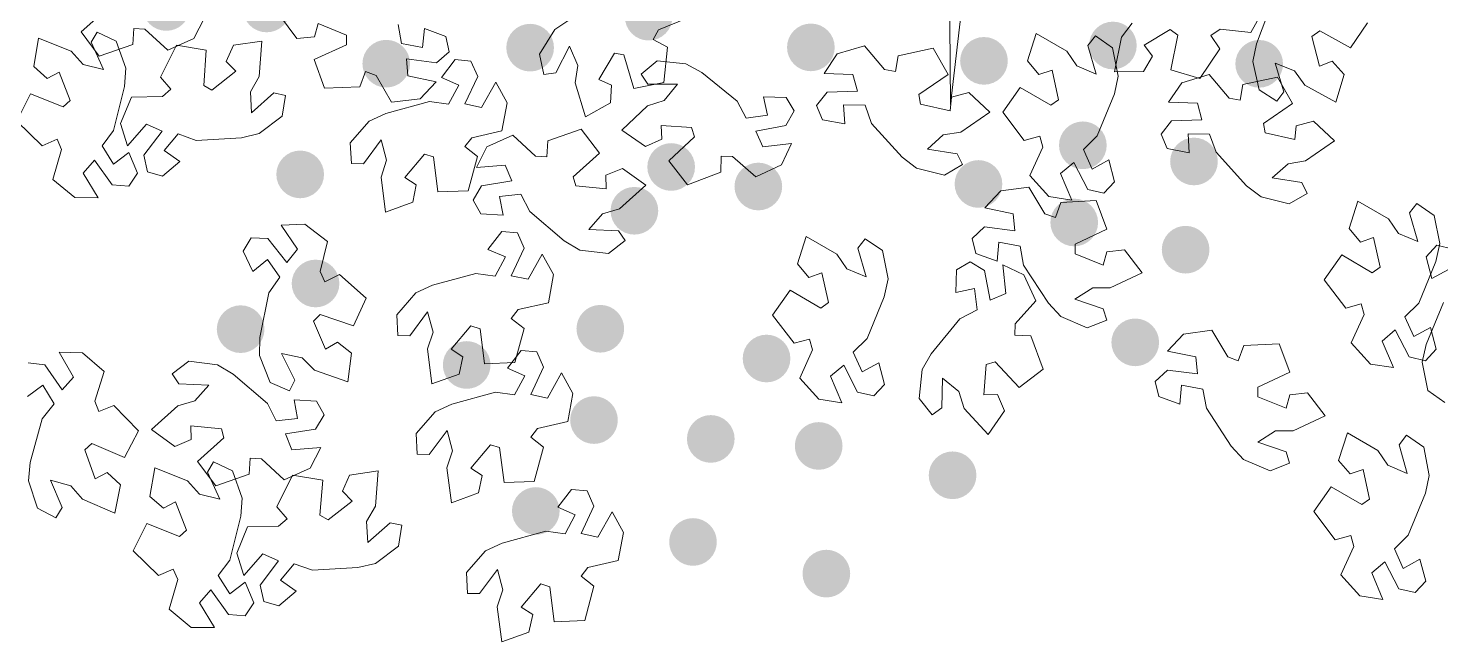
# Model space of a CAD drawing. Header units: millimetres. Extents: x 935 to 13922, y 3203 to 7816.
# Drawn here: x 5850.7 to 5955.5, y 3203.2 to 3248.8 of the extents above; entities that cross this region are included whole.
import ezdxf

# ---------------------------------------------------------------- set-up
doc = ezdxf.new("R2010")
doc.units = ezdxf.units.MM
doc.layers.add('ALBERI frutti - Fruit', color=7, linetype='Continuous', lineweight=5, true_color=0xfd8930)
doc.layers.add('Albero_tronco', color=7, linetype='Continuous', lineweight=5, true_color=0x846648)
doc.layers.add('ALBERO - TREE', color=96, linetype='Continuous', lineweight=5)

msp = doc.modelspace()

# ---------------------------------------------------------------- hatches: boundary and pattern name
at = {"layer": 'ALBERI frutti - Fruit', "lineweight": 30}
h = msp.add_hatch(color=256, dxfattribs=at)
h.dxf.hatch_style = 1
edge = h.paths.add_edge_path()
edge.add_arc((5868.36, 3250.26), 1.77, 0, 360)
edge = h.paths.add_edge_path()
edge.add_arc((5860.91, 3250.37), 1.77, 0, 360)
edge = h.paths.add_edge_path()
edge.add_arc((5870.85, 3237.94), 1.77, 0, 360)
edge = h.paths.add_edge_path()
edge.add_arc((5871.99, 3229.84), 1.77, 0, 360)
edge = h.paths.add_edge_path()
edge.add_arc((5895.66, 3235.24), 1.77, 0, 360)
edge = h.paths.add_edge_path()
edge.add_arc((5898.39, 3238.49), 1.77, 0, 360)
edge = h.paths.add_edge_path()
edge.add_arc((5883.21, 3223.79), 1.77, 0, 360)
edge = h.paths.add_edge_path()
edge.add_arc((5888.34, 3212.95), 1.77, 0, 360)
edge = h.paths.add_edge_path()
edge.add_arc((5892.66, 3219.7), 1.77, 0, 360)
edge = h.paths.add_edge_path()
edge.add_arc((5893.13, 3226.48), 1.77, 0, 360)
edge = h.paths.add_edge_path()
edge.add_arc((5928.31, 3234.37), 1.77, 0, 360)
edge = h.paths.add_edge_path()
edge.add_arc((5932.84, 3225.47), 1.77, 0, 360)
edge = h.paths.add_edge_path()
edge.add_arc((5936.58, 3232.35), 1.77, 0, 360)
edge = h.paths.add_edge_path()
edge.add_arc((5937.2, 3238.9), 1.77, 0, 360)
edge = h.paths.add_edge_path()
edge.add_arc((5928.95, 3240.1), 1.77, 0, 360)
edge = h.paths.add_edge_path()
edge.add_arc((5942.04, 3246.15), 1.77, 0, 360)
edge = h.paths.add_edge_path()
edge.add_arc((5931.18, 3247.51), 1.77, 0, 360)
edge = h.paths.add_edge_path()
edge.add_arc((5921.61, 3246.37), 1.77, 0, 360)
edge = h.paths.add_edge_path()
edge.add_arc((5906.79, 3253.67), 1.77, 0, 360)
edge = h.paths.add_edge_path()
edge.add_arc((5910.28, 3257.56), 1.77, 0, 360)
edge = h.paths.add_edge_path()
edge.add_arc((5929.17, 3265.17), 1.77, 0, 360)
edge = h.paths.add_edge_path()
edge.add_arc((5934.71, 3272.87), 1.77, 0, 360)
edge = h.paths.add_edge_path()
edge.add_arc((5928.88, 3268.47), 1.77, 0, 360)
edge = h.paths.add_edge_path()
edge.add_arc((5918.96, 3269.43), 1.77, 0, 360)
edge = h.paths.add_edge_path()
edge.add_arc((5913.81, 3284.91), 1.77, 0, 360)
edge = h.paths.add_edge_path()
edge.add_arc((5917.05, 3282.37), 1.77, 0, 360)
edge = h.paths.add_edge_path()
edge.add_arc((5921.65, 3277.72), 1.77, 0, 360)
edge = h.paths.add_edge_path()
edge.add_arc((5929.9, 3278.86), 1.77, 0, 360)
edge = h.paths.add_edge_path()
edge.add_arc((5891.54, 3274.91), 1.77, 0, 360)
edge = h.paths.add_edge_path()
edge.add_arc((5895.85, 3266.39), 1.77, 0, 360)
edge = h.paths.add_edge_path()
edge.add_arc((5900.02, 3257.2), 1.77, 0, 360)
edge = h.paths.add_edge_path()
edge.add_arc((5909.8, 3265.3), 1.77, 0, 360)
edge = h.paths.add_edge_path()
edge.add_arc((5887.92, 3247.35), 1.77, 0, 360)
edge = h.paths.add_edge_path()
edge.add_arc((5896.72, 3249.65), 1.77, 0, 360)
edge = h.paths.add_edge_path()
edge.add_arc((5904.86, 3237.04), 1.77, 0, 360)
edge = h.paths.add_edge_path()
edge.add_arc((5905.47, 3224.27), 1.77, 0, 360)
edge = h.paths.add_edge_path()
edge.add_arc((5909.34, 3217.78), 1.77, 0, 360)
edge = h.paths.add_edge_path()
edge.add_arc((5919.28, 3215.6), 1.77, 0, 360)
edge = h.paths.add_edge_path()
edge.add_arc((5909.91, 3208.3), 1.77, 0, 360)
edge = h.paths.add_edge_path()
edge.add_arc((5901.33, 3218.3), 1.77, 0, 360)
edge = h.paths.add_edge_path()
edge.add_arc((5900.01, 3210.65), 1.77, 0, 360)
edge = h.paths.add_edge_path()
edge.add_arc((5877.24, 3246.16), 1.77, 0, 360)
edge = h.paths.add_edge_path()
edge.add_arc((5908.76, 3247.37), 1.77, 0, 360)
edge = h.paths.add_edge_path()
edge.add_arc((5921.2, 3237.23), 1.77, 0, 360)
edge = h.paths.add_edge_path()
edge.add_arc((5868.98, 3271.79), 1.77, 0, 360)
edge = h.paths.add_edge_path()
edge.add_arc((5864.83, 3266.33), 1.77, 0, 360)
edge = h.paths.add_edge_path()
edge.add_arc((5881.26, 3264.59), 1.77, 0, 360)
edge = h.paths.add_edge_path()
edge.add_arc((5879.72, 3276.75), 1.77, 0, 360)
edge = h.paths.add_edge_path()
edge.add_arc((5893.55, 3284.45), 1.77, 0, 360)
edge = h.paths.add_edge_path()
edge.add_arc((5866.43, 3226.45), 1.77, 0, 360)

# ---------------------------------------------------------------- linework, layer by layer
at = {"layer": 'ALBERO - TREE', "lineweight": 9}
for points in [[(5950.09, 3249.2), (5948.83, 3247.33), (5946.54, 3248.59), (5945.96, 3248.18), (5946.51, 3245.98), (5947.46, 3246.34), (5948.34, 3245.35), (5947.74, 3243.3), (5945.44, 3244.56), (5944.67, 3245.63), (5943.22, 3246.2), (5943.88, 3244.08), (5943.35, 3243.37), (5942.04, 3244.22), (5941.57, 3246.31), (5941.84, 3247.63), (5943.04, 3250.78)], [(5863.75, 3249.57), (5862.96, 3248.02), (5861.02, 3247.17), (5859.33, 3248.73), (5858.5, 3248.78), (5858.43, 3247.59), (5858.43, 3247.59), (5855.94, 3246.72), (5854.6, 3248.53), (5856.56, 3250.27)], [(5878.12, 3249.08), (5878.36, 3247.66), (5879.93, 3247.35), (5880.08, 3248.76), (5881.65, 3248.18), (5881.9, 3247.05), (5880.97, 3246.22), (5880.97, 3246.22), (5878.74, 3246.53), (5878.85, 3245.26), (5880.95, 3244.81), (5879.75, 3243.55), (5877.64, 3243.3), (5876.49, 3245.29), (5875.7, 3245.58), (5875.29, 3244.45), (5875.29, 3244.45), (5872.66, 3244.35), (5871.9, 3246.47), (5874.28, 3247.57), (5874.29, 3248.27), (5872.19, 3249.14), (5871.92, 3248.16), (5870.6, 3248.04), (5869.31, 3249.75)], [(5899.58, 3249.55), (5897.45, 3248.68), (5897.05, 3247.95), (5898.11, 3247.38), (5898.11, 3247.38), (5897.84, 3244.76), (5895.63, 3244.31), (5894.88, 3246.82), (5894.18, 3246.93), (5893.02, 3244.98), (5893.96, 3244.57), (5893.89, 3243.25), (5892.02, 3242.21), (5891.27, 3244.73), (5891.47, 3246.03), (5890.84, 3247.45), (5889.82, 3245.48), (5888.94, 3245.35), (5888.61, 3246.87), (5889.75, 3248.69), (5890.87, 3249.45)], [(5942.46, 3250.33), (5941.43, 3248.48), (5939.14, 3248.72), (5938.44, 3248.26), (5939.11, 3247.26), (5939.11, 3247.26), (5937.64, 3245.07), (5935.48, 3245.71), (5935.99, 3248.28), (5935.43, 3248.7), (5933.49, 3247.53), (5934.12, 3246.72), (5933.44, 3245.59), (5931.3, 3245.55), (5931.82, 3248.12), (5932.61, 3249.17)], [(5956.1, 3230.89), (5954.86, 3230.21), (5954.44, 3231.83), (5955.23, 3232.68), (5956.44, 3232.39)], [(5955.83, 3221.01), (5954.55, 3221.89), (5954.14, 3224), (5954.44, 3225.31), (5955.73, 3228.42)], [(5850.66, 3223.95), (5851.9, 3223.81), (5851.9, 3223.81), (5853.17, 3221.95), (5854.03, 3222.89), (5852.96, 3224.75), (5854.7, 3224.7), (5856.3, 3223.31), (5855.6, 3221.11), (5855.91, 3220.34), (5857.02, 3220.79), (5857.02, 3220.79), (5858.86, 3218.9), (5857.8, 3216.92), (5855.39, 3217.95), (5854.86, 3217.48), (5855.62, 3215.34), (5856.53, 3215.8), (5857.5, 3214.9), (5857.1, 3212.8), (5854.69, 3213.83), (5853.82, 3214.82), (5852.32, 3215.24), (5853.19, 3213.2), (5852.72, 3212.44), (5851.34, 3213.16), (5850.67, 3215.19), (5850.8, 3216.54), (5851.69, 3219.78), (5852.58, 3220.91), (5851.75, 3222.28), (5850.61, 3221.45)]]:
    msp.add_lwpolyline(points, dxfattribs=at)
for points in [[(5857.18, 3247.84), (5857.9, 3245.82), (5857.81, 3244.47), (5857, 3241.2), (5856.14, 3240.05), (5857, 3238.7), (5858.12, 3239.57), (5858.78, 3238.02), (5858.13, 3237.07), (5856.89, 3237.17), (5856.89, 3237.17), (5855.58, 3239), (5854.73, 3238.04), (5855.85, 3236.21), (5854.12, 3236.22), (5852.48, 3237.57), (5853.13, 3239.78), (5852.8, 3240.55), (5851.7, 3240.07), (5851.7, 3240.07), (5849.81, 3241.9), (5850.82, 3243.92), (5853.26, 3242.95), (5853.78, 3243.43), (5852.97, 3245.54), (5852.07, 3245.07), (5851.07, 3245.94), (5851.42, 3248.05), (5853.85, 3247.08), (5854.75, 3246.11), (5856.26, 3245.73), (5855.34, 3247.75), (5855.79, 3248.51)], [(5869.52, 3242.26), (5867.81, 3240.97), (5866.49, 3240.66), (5863.14, 3240.45), (5861.78, 3240.94), (5860.75, 3239.71), (5861.91, 3238.89), (5860.63, 3237.8), (5859.52, 3238.14), (5859.25, 3239.36), (5859.25, 3239.36), (5860.6, 3241.15), (5859.44, 3241.67), (5858.03, 3240.06), (5857.52, 3241.72), (5858.32, 3243.68), (5860.62, 3243.73), (5861.25, 3244.27), (5860.47, 3245.17), (5860.47, 3245.17), (5861.66, 3247.53), (5863.88, 3247.16), (5863.69, 3244.54), (5864.3, 3244.19), (5866.08, 3245.6), (5865.35, 3246.32), (5865.89, 3247.53), (5868.01, 3247.82), (5867.8, 3245.21), (5867.15, 3244.07), (5867.23, 3242.51), (5868.89, 3243.99), (5869.75, 3243.79)], [(5918.67, 3237.88), (5916.59, 3238.4), (5915.53, 3239.23), (5913.25, 3241.71), (5912.78, 3243.07), (5911.18, 3243.1), (5911.27, 3241.69), (5909.62, 3241.99), (5909.18, 3243.06), (5909.96, 3244.04), (5909.96, 3244.04), (5912.21, 3244.12), (5911.88, 3245.35), (5909.74, 3245.44), (5910.7, 3246.88), (5912.74, 3247.49), (5914.22, 3245.73), (5915.04, 3245.57), (5915.25, 3246.75), (5915.25, 3246.75), (5917.83, 3247.31), (5918.94, 3245.35), (5916.78, 3243.86), (5916.89, 3243.16), (5919.11, 3242.66), (5919.21, 3243.68), (5920.48, 3244.02), (5922.05, 3242.56), (5919.89, 3241.07), (5918.59, 3240.87), (5917.43, 3239.82), (5919.62, 3239.46), (5920.01, 3238.67)], [(5931.16, 3247.34), (5931.58, 3245.23), (5931.29, 3243.92), (5930.01, 3240.8), (5928.99, 3239.79), (5929.64, 3238.33), (5930.88, 3239.02), (5931.3, 3237.4), (5930.52, 3236.55), (5929.31, 3236.83), (5929.31, 3236.83), (5928.28, 3238.83), (5927.3, 3238.01), (5928.14, 3236.03), (5926.43, 3236.29), (5925.01, 3237.87), (5925.97, 3239.96), (5925.76, 3240.77), (5924.6, 3240.46), (5924.6, 3240.46), (5923, 3242.55), (5924.3, 3244.4), (5926.57, 3243.08), (5927.15, 3243.48), (5926.66, 3245.69), (5925.69, 3245.35), (5924.84, 3246.36), (5925.49, 3248.4), (5927.76, 3247.08), (5928.5, 3245.99), (5929.94, 3245.39), (5929.33, 3247.52), (5929.88, 3248.22)], [(5874.56, 3240.29), (5875.98, 3241.9), (5877.2, 3242.47), (5880.45, 3243.35), (5881.87, 3243.16), (5882.63, 3244.57), (5881.33, 3245.13), (5882.36, 3246.46), (5883.51, 3246.35), (5884.03, 3245.22), (5884.03, 3245.22), (5883.07, 3243.18), (5884.31, 3242.91), (5885.37, 3244.78), (5886.21, 3243.26), (5885.82, 3241.17), (5883.58, 3240.66), (5883.07, 3240), (5884.02, 3239.27), (5884.02, 3239.27), (5883.33, 3236.73), (5881.08, 3236.64), (5880.74, 3239.24), (5880.07, 3239.45), (5878.62, 3237.72), (5879.47, 3237.16), (5879.2, 3235.87), (5877.18, 3235.14), (5876.85, 3237.74), (5877.25, 3238.99), (5876.86, 3240.5), (5875.54, 3238.72), (5874.65, 3238.74)], [(5897.35, 3246.36), (5899.49, 3246.16), (5900.67, 3245.5), (5903.29, 3243.38), (5903.96, 3242.11), (5905.55, 3242.33), (5905.24, 3243.71), (5906.92, 3243.65), (5907.51, 3242.66), (5906.89, 3241.57), (5906.89, 3241.57), (5904.68, 3241.16), (5905.19, 3239.99), (5907.32, 3240.23), (5906.58, 3238.66), (5904.67, 3237.75), (5902.94, 3239.27), (5902.1, 3239.3), (5902.07, 3238.1), (5902.07, 3238.1), (5899.61, 3237.17), (5898.21, 3238.94), (5900.12, 3240.73), (5899.91, 3241.41), (5897.64, 3241.57), (5897.7, 3240.55), (5896.48, 3240.01), (5894.72, 3241.22), (5896.63, 3243.02), (5897.88, 3243.42), (5898.87, 3244.63), (5896.65, 3244.65), (5896.15, 3245.38)], [(5944.26, 3235.75), (5942.18, 3236.27), (5941.11, 3237.09), (5938.84, 3239.58), (5938.36, 3240.93), (5936.76, 3240.96), (5936.85, 3239.55), (5935.21, 3239.86), (5934.77, 3240.93), (5935.54, 3241.91), (5935.54, 3241.91), (5937.79, 3241.98), (5937.46, 3243.22), (5935.32, 3243.3), (5936.29, 3244.74), (5938.32, 3245.35), (5939.8, 3243.59), (5940.62, 3243.44), (5940.83, 3244.62), (5940.83, 3244.62), (5943.41, 3245.17), (5944.52, 3243.21), (5942.37, 3241.72), (5942.48, 3241.02), (5944.69, 3240.53), (5944.79, 3241.54), (5946.07, 3241.89), (5947.63, 3240.43), (5945.48, 3238.94), (5944.18, 3238.73), (5943.01, 3237.69), (5945.2, 3237.33), (5945.6, 3236.53)], [(5893.74, 3232.07), (5891.61, 3232.32), (5890.45, 3233.01), (5887.89, 3235.19), (5887.24, 3236.47), (5885.65, 3236.3), (5885.92, 3234.91), (5884.25, 3235.01), (5883.68, 3236.02), (5884.32, 3237.09), (5884.32, 3237.09), (5886.55, 3237.45), (5886.06, 3238.62), (5883.93, 3238.44), (5884.7, 3239.99), (5886.64, 3240.85), (5888.33, 3239.29), (5889.17, 3239.24), (5889.23, 3240.44), (5889.23, 3240.44), (5891.72, 3241.31), (5893.07, 3239.51), (5891.12, 3237.76), (5891.31, 3237.08), (5893.57, 3236.86), (5893.54, 3237.88), (5894.77, 3238.39), (5896.5, 3237.14), (5894.55, 3235.39), (5893.29, 3235.02), (5892.27, 3233.84), (5894.48, 3233.75), (5894.97, 3233.02)], [(5929.28, 3226.56), (5927.31, 3227.4), (5926.39, 3228.39), (5924.54, 3231.21), (5924.29, 3232.62), (5922.71, 3232.91), (5922.58, 3231.5), (5921, 3232.06), (5920.74, 3233.19), (5921.66, 3234.04), (5921.66, 3234.04), (5923.9, 3233.75), (5923.77, 3235.02), (5921.67, 3235.45), (5922.85, 3236.71), (5924.95, 3236.99), (5926.13, 3235.02), (5926.92, 3234.73), (5927.32, 3235.86), (5927.32, 3235.86), (5929.95, 3236), (5930.74, 3233.88), (5928.37, 3232.76), (5928.37, 3232.05), (5930.47, 3231.21), (5930.73, 3232.19), (5932.05, 3232.33), (5933.36, 3230.64), (5930.99, 3229.51), (5929.68, 3229.52), (5928.36, 3228.67), (5930.47, 3227.97), (5930.73, 3227.12)], [(5955.03, 3234.9), (5955.45, 3232.8), (5955.15, 3231.48), (5953.88, 3228.37), (5952.85, 3227.36), (5953.51, 3225.9), (5954.75, 3226.58), (5955.17, 3224.96), (5954.39, 3224.11), (5953.17, 3224.39), (5953.17, 3224.39), (5952.14, 3226.4), (5951.17, 3225.57), (5952.01, 3223.6), (5950.3, 3223.86), (5948.88, 3225.44), (5949.84, 3227.53), (5949.62, 3228.34), (5948.47, 3228.02), (5948.47, 3228.02), (5946.87, 3230.12), (5948.17, 3231.96), (5950.43, 3230.64), (5951.02, 3231.04), (5950.53, 3233.26), (5949.56, 3232.92), (5948.71, 3233.92), (5949.36, 3235.96), (5951.63, 3234.64), (5952.37, 3233.56), (5953.81, 3232.95), (5953.2, 3235.08), (5953.75, 3235.78)], [(5868.62, 3222.5), (5867.82, 3224.49), (5867.86, 3225.84), (5868.52, 3229.14), (5869.34, 3230.32), (5868.42, 3231.63), (5867.33, 3230.72), (5866.61, 3232.23), (5867.21, 3233.22), (5868.46, 3233.17), (5868.46, 3233.17), (5869.85, 3231.4), (5870.65, 3232.39), (5869.45, 3234.17), (5871.19, 3234.24), (5872.88, 3232.96), (5872.33, 3230.73), (5872.69, 3229.97), (5873.77, 3230.5), (5873.77, 3230.5), (5875.74, 3228.74), (5874.81, 3226.69), (5872.33, 3227.55), (5871.84, 3227.05), (5872.74, 3224.97), (5873.62, 3225.49), (5874.65, 3224.66), (5874.39, 3222.53), (5871.92, 3223.4), (5870.99, 3224.33), (5869.46, 3224.65), (5870.46, 3222.67), (5870.05, 3221.88)], [(5878.02, 3227.52), (5879.43, 3229.14), (5880.66, 3229.71), (5883.9, 3230.59), (5885.33, 3230.39), (5886.09, 3231.81), (5884.79, 3232.37), (5885.81, 3233.69), (5886.97, 3233.59), (5887.48, 3232.46), (5887.48, 3232.46), (5886.52, 3230.42), (5887.77, 3230.15), (5888.82, 3232.02), (5889.66, 3230.5), (5889.28, 3228.41), (5887.03, 3227.9), (5886.52, 3227.24), (5887.47, 3226.51), (5887.47, 3226.51), (5886.79, 3223.97), (5884.53, 3223.87), (5884.2, 3226.47), (5883.53, 3226.69), (5882.07, 3224.96), (5882.93, 3224.4), (5882.65, 3223.11), (5880.63, 3222.38), (5880.3, 3224.98), (5880.71, 3226.23), (5880.31, 3227.74), (5878.99, 3225.96), (5878.1, 3225.98)], [(5914.08, 3232.28), (5914.5, 3230.18), (5914.21, 3228.86), (5912.93, 3225.75), (5911.9, 3224.74), (5912.56, 3223.27), (5913.8, 3223.96), (5914.22, 3222.34), (5913.44, 3221.49), (5912.22, 3221.77), (5912.22, 3221.77), (5911.2, 3223.77), (5910.22, 3222.95), (5911.06, 3220.98), (5909.35, 3221.24), (5907.93, 3222.82), (5908.89, 3224.91), (5908.67, 3225.71), (5907.52, 3225.4), (5907.52, 3225.4), (5905.92, 3227.5), (5907.22, 3229.34), (5909.49, 3228.02), (5910.07, 3228.42), (5909.58, 3230.63), (5908.61, 3230.29), (5907.76, 3231.3), (5908.41, 3233.34), (5910.68, 3232.02), (5911.42, 3230.94), (5912.86, 3230.33), (5912.25, 3232.46), (5912.8, 3233.16)], [(5916.8, 3221.31), (5917.02, 3223.45), (5917.68, 3224.62), (5919.82, 3227.22), (5921.1, 3227.89), (5920.9, 3229.48), (5919.51, 3229.18), (5919.58, 3230.86), (5920.58, 3231.44), (5921.66, 3230.81), (5921.66, 3230.81), (5922.06, 3228.6), (5923.23, 3229.1), (5923.01, 3231.23), (5924.57, 3230.48), (5925.46, 3228.55), (5923.93, 3226.84), (5923.9, 3226), (5925.09, 3225.96), (5925.09, 3225.96), (5926, 3223.49), (5924.22, 3222.11), (5922.44, 3224.03), (5921.77, 3223.82), (5921.59, 3221.57), (5922.61, 3221.61), (5923.13, 3220.39), (5921.91, 3218.64), (5920.13, 3220.56), (5919.74, 3221.82), (5918.54, 3222.82), (5918.49, 3220.6), (5917.76, 3220.1)], [(5942.85, 3215.94), (5940.88, 3216.78), (5939.96, 3217.77), (5938.12, 3220.58), (5937.86, 3222), (5936.28, 3222.29), (5936.15, 3220.88), (5934.58, 3221.44), (5934.31, 3222.57), (5935.24, 3223.41), (5935.24, 3223.41), (5937.47, 3223.13), (5937.34, 3224.4), (5935.24, 3224.82), (5936.42, 3226.09), (5938.53, 3226.37), (5939.71, 3224.39), (5940.49, 3224.11), (5940.89, 3225.24), (5940.89, 3225.24), (5943.52, 3225.37), (5944.31, 3223.26), (5941.94, 3222.14), (5941.94, 3221.43), (5944.04, 3220.58), (5944.31, 3221.57), (5945.62, 3221.71), (5946.93, 3220.01), (5944.57, 3218.89), (5943.25, 3218.89), (5941.94, 3218.05), (5944.04, 3217.34), (5944.3, 3216.5)], [(5879.46, 3218.7), (5880.87, 3220.32), (5882.1, 3220.89), (5885.34, 3221.77), (5886.77, 3221.58), (5887.53, 3222.99), (5886.23, 3223.55), (5887.25, 3224.87), (5888.41, 3224.77), (5888.92, 3223.64), (5888.92, 3223.64), (5887.96, 3221.6), (5889.21, 3221.33), (5890.26, 3223.2), (5891.1, 3221.68), (5890.72, 3219.59), (5888.47, 3219.08), (5887.96, 3218.42), (5888.91, 3217.69), (5888.91, 3217.69), (5888.23, 3215.15), (5885.98, 3215.06), (5885.64, 3217.66), (5884.97, 3217.87), (5883.51, 3216.14), (5884.37, 3215.58), (5884.09, 3214.29), (5882.08, 3213.56), (5881.74, 3216.16), (5882.15, 3217.41), (5881.75, 3218.92), (5880.43, 3217.14), (5879.54, 3217.16)], [(5862.58, 3224.07), (5864.71, 3223.81), (5865.87, 3223.12), (5868.43, 3220.93), (5869.07, 3219.64), (5870.66, 3219.81), (5870.4, 3221.2), (5872.07, 3221.1), (5872.64, 3220.09), (5871.99, 3219.02), (5871.99, 3219.02), (5869.76, 3218.67), (5870.24, 3217.49), (5872.38, 3217.67), (5871.6, 3216.12), (5869.65, 3215.26), (5867.97, 3216.83), (5867.13, 3216.88), (5867.07, 3215.69), (5867.07, 3215.69), (5864.58, 3214.82), (5863.23, 3216.63), (5865.19, 3218.37), (5865, 3219.05), (5862.74, 3219.27), (5862.76, 3218.25), (5861.54, 3217.75), (5859.81, 3219.01), (5861.77, 3220.75), (5863.03, 3221.12), (5864.06, 3222.3), (5861.84, 3222.39), (5861.35, 3223.13)], [(5954.26, 3217.69), (5954.67, 3215.58), (5954.38, 3214.27), (5953.1, 3211.15), (5952.08, 3210.14), (5952.73, 3208.68), (5953.97, 3209.37), (5954.4, 3207.75), (5953.61, 3206.9), (5952.4, 3207.18), (5952.4, 3207.18), (5951.37, 3209.18), (5950.4, 3208.36), (5951.23, 3206.38), (5949.52, 3206.64), (5948.1, 3208.22), (5949.06, 3210.31), (5948.85, 3211.12), (5947.69, 3210.81), (5947.69, 3210.81), (5946.09, 3212.9), (5947.39, 3214.75), (5949.66, 3213.43), (5950.24, 3213.83), (5949.75, 3216.04), (5948.79, 3215.7), (5947.93, 3216.71), (5948.59, 3218.75), (5950.85, 3217.43), (5951.59, 3216.34), (5953.03, 3215.74), (5952.42, 3217.87), (5952.98, 3218.57)], [(5865.82, 3215.93), (5866.54, 3213.91), (5866.44, 3212.57), (5865.63, 3209.3), (5864.77, 3208.15), (5865.63, 3206.8), (5866.76, 3207.66), (5867.42, 3206.12), (5866.77, 3205.16), (5865.52, 3205.26), (5865.52, 3205.26), (5864.21, 3207.09), (5863.37, 3206.14), (5864.49, 3204.31), (5862.75, 3204.31), (5861.12, 3205.66), (5861.76, 3207.87), (5861.43, 3208.64), (5860.33, 3208.17), (5860.33, 3208.17), (5858.44, 3210), (5859.46, 3212.01), (5861.89, 3211.05), (5862.41, 3211.52), (5861.6, 3213.64), (5860.7, 3213.16), (5859.7, 3214.03), (5860.05, 3216.15), (5862.48, 3215.18), (5863.38, 3214.21), (5864.89, 3213.82), (5863.98, 3215.84), (5864.42, 3216.61)], [(5878.16, 3210.35), (5876.44, 3209.06), (5875.13, 3208.75), (5871.77, 3208.55), (5870.41, 3209.03), (5869.38, 3207.81), (5870.54, 3206.99), (5869.27, 3205.9), (5868.16, 3206.24), (5867.88, 3207.45), (5867.88, 3207.45), (5869.24, 3209.25), (5868.07, 3209.77), (5866.66, 3208.16), (5866.15, 3209.81), (5866.95, 3211.78), (5869.25, 3211.82), (5869.89, 3212.37), (5869.11, 3213.27), (5869.11, 3213.27), (5870.29, 3215.62), (5872.52, 3215.25), (5872.32, 3212.64), (5872.93, 3212.29), (5874.71, 3213.69), (5873.99, 3214.41), (5874.52, 3215.62), (5876.64, 3215.92), (5876.44, 3213.31), (5875.78, 3212.17), (5875.87, 3210.61), (5877.52, 3212.08), (5878.39, 3211.89)], [(5883.2, 3208.38), (5884.61, 3210), (5885.84, 3210.57), (5889.08, 3211.45), (5890.51, 3211.25), (5891.27, 3212.67), (5889.97, 3213.23), (5890.99, 3214.55), (5892.15, 3214.45), (5892.66, 3213.31), (5892.66, 3213.31), (5891.7, 3211.28), (5892.95, 3211.01), (5894, 3212.88), (5894.84, 3211.36), (5894.46, 3209.27), (5892.21, 3208.76), (5891.7, 3208.1), (5892.65, 3207.37), (5892.65, 3207.37), (5891.97, 3204.83), (5889.71, 3204.73), (5889.38, 3207.33), (5888.71, 3207.55), (5887.25, 3205.81), (5888.11, 3205.26), (5887.83, 3203.96), (5885.81, 3203.24), (5885.48, 3205.84), (5885.89, 3207.09), (5885.49, 3208.6), (5884.17, 3206.82), (5883.28, 3206.83)]]:
    msp.add_lwpolyline(points, close=True, dxfattribs=at)
at = {"layer": 'Albero_tronco', "lineweight": 9}
msp.add_lwpolyline([(5912.35, 3297.57), (5917.95, 3284.53), (5917.24, 3275.23), (5920.94, 3258.67), (5919.12, 3243.12), (5918.97, 3261.15), (5914.13, 3277.47), (5914.66, 3285.29), (5909.27, 3296.68)], dxfattribs=at)

doc.saveas('drawing.dxf')
